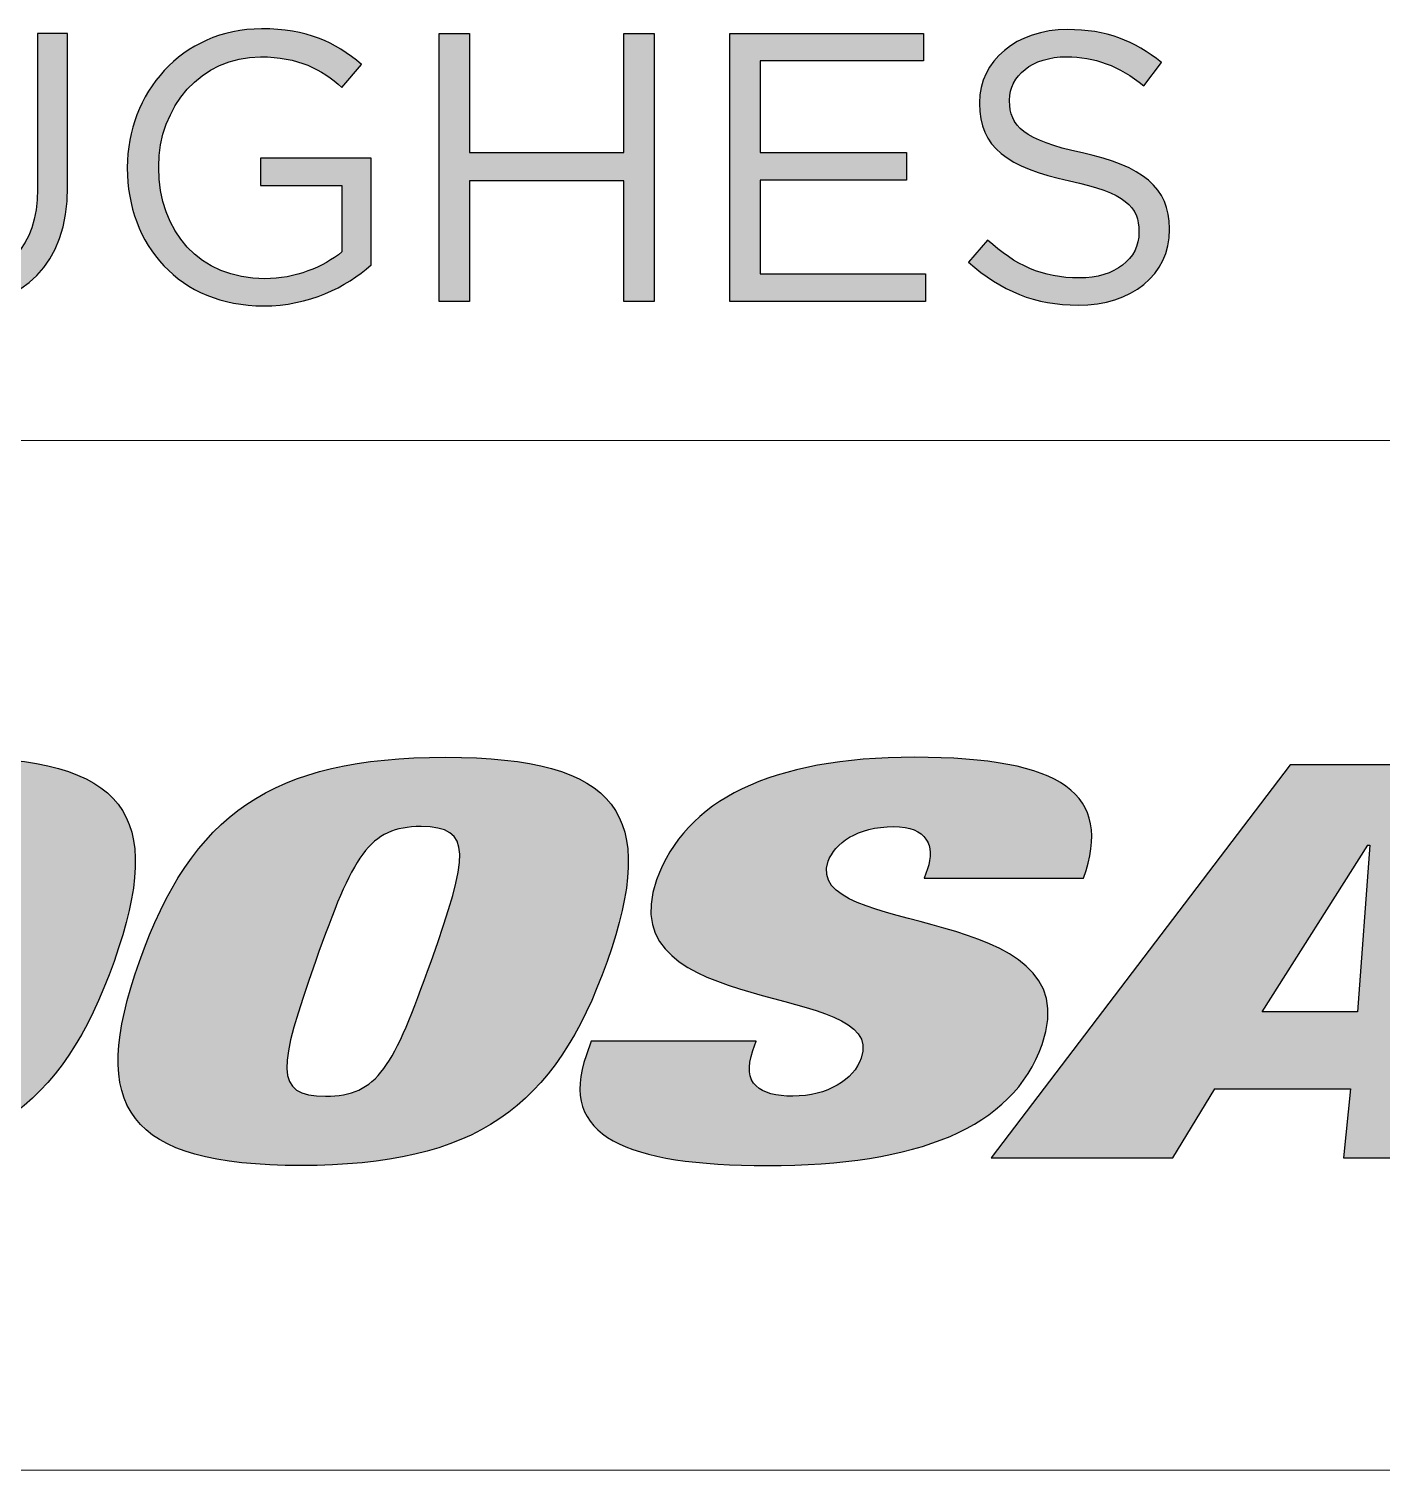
# Model space of a CAD drawing. Header units: inches. Extents: x 0 to 841, y 0 to 594.
# Drawn here: x 713.49 to 733.36, y 68.03 to 89.18 of the extents above; entities that cross this region are included whole.
import ezdxf

# ---------------------------------------------------------------- set-up
doc = ezdxf.new("R2010")
doc.units = ezdxf.units.IN
doc.header["$MEASUREMENT"] = 0
for name, color, linetype in [('BG 0 -2', 7, 'Continuous'), ('BG _U+B808_U+C774_U+C5B4 1', 7, 'Continuous'), ('BG F-ANNO-LOGO', 7, 'Continuous')]:
    doc.layers.add(name, color=color, linetype=linetype)

msp = doc.modelspace()

# ---------------------------------------------------------------- hatches: boundary and pattern name
at = {"layer": 'BG 0 -2', "linetype": 'ByBlock', "true_color": 0x005bac}
h = msp.add_hatch(color=154, dxfattribs=at)
edge = h.paths.add_edge_path()
edge.add_spline(control_points=[(712.375, 78.493), (709.818, 78.493), (708.646, 77.653), (707.882, 75.498), (707.119, 73.342), (707.696, 72.502), (710.253, 72.502), (712.809, 72.502), (713.981, 73.342), (714.745, 75.498), (715.508, 77.653), (714.931, 78.493), (712.375, 78.493)], knot_values=[0, 0, 0, 0, 1, 1, 1, 2, 2, 2, 3, 3, 3, 4, 4, 4, 4], degree=3, periodic=0)
edge = h.paths.add_edge_path(flags=0)
edge.add_spline(control_points=[(712.161, 75.498), (711.609, 73.939), (711.38, 73.52), (710.613, 73.52), (709.846, 73.52), (709.914, 73.939), (710.466, 75.498), (711.018, 77.056), (711.247, 77.476), (712.014, 77.476), (712.781, 77.476), (712.713, 77.056), (712.161, 75.498)], knot_values=[0, 0, 0, 0, 1, 1, 1, 2, 2, 2, 3, 3, 3, 4, 4, 4, 4], degree=3, periodic=0)
h = msp.add_hatch(color=154, dxfattribs=at)
edge = h.paths.add_edge_path()
edge.add_spline(control_points=[(719.61, 78.493), (717.054, 78.493), (715.882, 77.653), (715.118, 75.498), (714.355, 73.342), (714.932, 72.502), (717.489, 72.502), (720.045, 72.502), (721.217, 73.342), (721.981, 75.498), (722.744, 77.653), (722.167, 78.493), (719.61, 78.493)], knot_values=[0, 0, 0, 0, 1, 1, 1, 2, 2, 2, 3, 3, 3, 4, 4, 4, 4], degree=3, periodic=0)
edge = h.paths.add_edge_path(flags=0)
edge.add_spline(control_points=[(719.397, 75.498), (718.845, 73.939), (718.616, 73.52), (717.849, 73.52), (717.082, 73.52), (717.15, 73.939), (717.702, 75.498), (718.253, 77.056), (718.483, 77.476), (719.25, 77.476), (720.017, 77.476), (719.949, 77.056), (719.397, 75.498)], knot_values=[0, 0, 0, 0, 1, 1, 1, 2, 2, 2, 3, 3, 3, 4, 4, 4, 4], degree=3, periodic=0)
h = msp.add_hatch(color=154, dxfattribs=at)
edge = h.paths.add_edge_path()
edge.add_spline(control_points=[(728.366, 74.279), (729.112, 76.386), (724.824, 75.829), (725.227, 76.967), (725.318, 77.225), (725.649, 77.476), (726.188, 77.476), (726.672, 77.476), (726.801, 77.193), (726.681, 76.854), (726.681, 76.854), (726.632, 76.717), (726.632, 76.717), (726.632, 76.717), (728.973, 76.717), (728.973, 76.717), (729.411, 77.952), (728.674, 78.493), (726.494, 78.493), (724.381, 78.493), (723.119, 77.855), (722.708, 76.693), (721.985, 74.65), (726.113, 75.215), (725.711, 74.077), (725.599, 73.762), (725.217, 73.52), (724.706, 73.52), (724.221, 73.52), (723.948, 73.697), (724.122, 74.19), (724.122, 74.19), (724.171, 74.327), (724.171, 74.327), (724.171, 74.327), (721.749, 74.327), (721.749, 74.327), (721.749, 74.327), (721.677, 74.125), (721.677, 74.125), (721.254, 72.93), (722.259, 72.502), (724.332, 72.502), (726.539, 72.502), (727.931, 73.051), (728.366, 74.279)], knot_values=[0, 0, 0, 0, 1, 1, 1, 2, 2, 2, 3, 3, 3, 4, 4, 4, 5, 5, 5, 6, 6, 6, 7, 7, 7, 8, 8, 8, 9, 9, 9, 10, 10, 10, 11, 11, 11, 12, 12, 12, 13, 13, 13, 14, 14, 14, 15, 15, 15, 15], degree=3, periodic=0)
h = msp.add_hatch(color=154, dxfattribs=at)
h.paths.add_polyline_path([(732.004, 78.38), (727.62, 72.615), (730.285, 72.615), (730.898, 73.625), (732.889, 73.625), (732.788, 72.615), (735.452, 72.615), (735.152, 78.38)])
h.paths.add_polyline_path([(732.994, 74.755), (731.594, 74.755), (733.147, 77.201), (733.174, 77.201)], flags=0)
at = {"layer": 'BG F-ANNO-LOGO', "linetype": 'ByBlock'}
h = msp.add_hatch(color=154, dxfattribs=at)
edge = h.paths.add_edge_path()
edge.add_spline(control_points=[(710.79, 86.83), (710.79, 86.83), (710.79, 89.116), (710.79, 89.116), (710.79, 89.116), (711.233, 89.116), (711.233, 89.116), (711.233, 89.116), (711.233, 86.858), (711.233, 86.858), (711.233, 86.01), (711.688, 85.532), (712.435, 85.532), (713.16, 85.532), (713.621, 85.97), (713.621, 86.83), (713.621, 86.83), (713.621, 89.116), (713.621, 89.116), (713.621, 89.116), (714.064, 89.116), (714.064, 89.116), (714.064, 89.116), (714.064, 86.863), (714.064, 86.863), (714.064, 85.718), (713.407, 85.122), (712.424, 85.122), (711.453, 85.122), (710.79, 85.718), (710.79, 86.83)], knot_values=[0, 0, 0, 0, 1, 1, 1, 2, 2, 2, 3, 3, 3, 4, 4, 4, 5, 5, 5, 6, 6, 6, 7, 7, 7, 8, 8, 8, 9, 9, 9, 10, 10, 10, 10], degree=3, periodic=0)
h = msp.add_hatch(color=154, dxfattribs=at)
edge = h.paths.add_edge_path()
edge.add_spline(control_points=[(714.939, 87.139), (714.939, 87.139), (714.939, 87.15), (714.939, 87.15), (714.939, 88.228), (715.731, 89.183), (716.911, 89.183), (717.574, 89.183), (717.983, 88.992), (718.377, 88.661), (718.377, 88.661), (718.09, 88.324), (718.09, 88.324), (717.787, 88.588), (717.45, 88.773), (716.894, 88.773), (716.023, 88.773), (715.4, 88.037), (715.4, 87.161), (715.4, 87.161), (715.4, 87.15), (715.4, 87.15), (715.4, 86.212), (716.001, 85.515), (716.956, 85.515), (717.405, 85.515), (717.821, 85.689), (718.09, 85.909), (718.09, 85.909), (718.09, 86.886), (718.09, 86.886), (718.09, 86.886), (716.894, 86.886), (716.894, 86.886), (716.894, 86.886), (716.894, 87.285), (716.894, 87.285), (716.894, 87.285), (718.517, 87.285), (718.517, 87.285), (718.517, 87.285), (718.517, 85.718), (718.517, 85.718), (718.152, 85.392), (717.602, 85.117), (716.939, 85.117), (715.703, 85.117), (714.939, 86.015), (714.939, 87.139)], knot_values=[0, 0, 0, 0, 1, 1, 1, 2, 2, 2, 3, 3, 3, 4, 4, 4, 5, 5, 5, 6, 6, 6, 7, 7, 7, 8, 8, 8, 9, 9, 9, 10, 10, 10, 11, 11, 11, 12, 12, 12, 13, 13, 13, 14, 14, 14, 15, 15, 15, 16, 16, 16, 16], degree=3, periodic=0)
for points in [[(719.516, 89.116), (719.96, 89.116), (719.96, 87.369), (722.229, 87.369), (722.229, 89.116), (722.673, 89.116), (722.673, 85.184), (722.229, 85.184), (722.229, 86.953), (719.96, 86.953), (719.96, 85.184), (719.516, 85.184)], [(723.784, 89.116), (726.626, 89.116), (726.626, 88.711), (724.227, 88.711), (724.227, 87.369), (726.373, 87.369), (726.373, 86.964), (724.227, 86.964), (724.227, 85.588), (726.654, 85.588), (726.654, 85.184), (723.784, 85.184)]]:
    msp.add_hatch(color=154, dxfattribs=at).paths.add_polyline_path(points)
h = msp.add_hatch(color=154, dxfattribs=at)
edge = h.paths.add_edge_path()
edge.add_spline(control_points=[(727.287, 85.757), (727.287, 85.757), (727.563, 86.083), (727.563, 86.083), (727.973, 85.712), (728.366, 85.527), (728.911, 85.527), (729.439, 85.527), (729.787, 85.807), (729.787, 86.195), (729.787, 86.195), (729.787, 86.206), (729.787, 86.206), (729.787, 86.571), (729.59, 86.779), (728.765, 86.953), (727.86, 87.15), (727.445, 87.442), (727.445, 88.088), (727.445, 88.088), (727.445, 88.099), (727.445, 88.099), (727.445, 88.717), (727.99, 89.172), (728.737, 89.172), (729.31, 89.172), (729.72, 89.009), (730.118, 88.689), (730.118, 88.689), (729.86, 88.346), (729.86, 88.346), (729.495, 88.644), (729.13, 88.773), (728.725, 88.773), (728.214, 88.773), (727.888, 88.492), (727.888, 88.138), (727.888, 88.138), (727.888, 88.127), (727.888, 88.127), (727.888, 87.756), (728.091, 87.549), (728.956, 87.363), (729.832, 87.172), (730.236, 86.852), (730.236, 86.251), (730.236, 86.251), (730.236, 86.24), (730.236, 86.24), (730.236, 85.566), (729.675, 85.128), (728.894, 85.128), (728.27, 85.128), (727.759, 85.335), (727.287, 85.757)], knot_values=[0, 0, 0, 0, 1, 1, 1, 2, 2, 2, 3, 3, 3, 4, 4, 4, 5, 5, 5, 6, 6, 6, 7, 7, 7, 8, 8, 8, 9, 9, 9, 10, 10, 10, 11, 11, 11, 12, 12, 12, 13, 13, 13, 14, 14, 14, 15, 15, 15, 16, 16, 16, 17, 17, 17, 18, 18, 18, 18], degree=3, periodic=0)

# ---------------------------------------------------------------- linework, layer by layer
at = {"layer": 'BG 0 -2', "color": 7, "linetype": 'Continuous', "lineweight": 9}
for p, q in [((666.664, 83.143), (815.931, 83.143)), ((666.664, 68.031), (815.931, 68.031))]:
    msp.add_line(p, q, dxfattribs=at)
at = {"layer": 'BG 0 -2', "color": 7, "linetype": 'Continuous', "lineweight": 0}
for points in [[(732.004, 78.38), (727.62, 72.615), (730.285, 72.615), (730.898, 73.625), (732.889, 73.625), (732.788, 72.615), (735.452, 72.615), (735.152, 78.38)], [(732.994, 74.755), (731.594, 74.755), (733.147, 77.201), (733.174, 77.201)]]:
    msp.add_lwpolyline(points, close=True, dxfattribs=at)
for points, knots in [([(712.375, 78.493), (709.818, 78.493), (708.646, 77.653), (707.882, 75.498), (707.119, 73.342), (707.696, 72.502), (710.253, 72.502), (712.809, 72.502), (713.981, 73.342), (714.745, 75.498), (715.508, 77.653), (714.931, 78.493), (712.375, 78.493)], [0, 0, 0, 0, 1, 1, 1, 2, 2, 2, 3, 3, 3, 4, 4, 4, 4]), ([(719.61, 78.493), (717.054, 78.493), (715.882, 77.653), (715.118, 75.498), (714.355, 73.342), (714.932, 72.502), (717.489, 72.502), (720.045, 72.502), (721.217, 73.342), (721.981, 75.498), (722.744, 77.653), (722.167, 78.493), (719.61, 78.493)], [0, 0, 0, 0, 1, 1, 1, 2, 2, 2, 3, 3, 3, 4, 4, 4, 4]), ([(728.366, 74.279), (729.112, 76.386), (724.824, 75.829), (725.227, 76.967), (725.318, 77.225), (725.649, 77.476), (726.188, 77.476), (726.672, 77.476), (726.801, 77.193), (726.681, 76.854), (726.681, 76.854), (726.632, 76.717), (726.632, 76.717), (726.632, 76.717), (728.973, 76.717), (728.973, 76.717), (729.411, 77.952), (728.674, 78.493), (726.494, 78.493), (724.381, 78.493), (723.119, 77.855), (722.708, 76.693), (721.985, 74.65), (726.113, 75.215), (725.711, 74.077), (725.599, 73.762), (725.217, 73.52), (724.706, 73.52), (724.221, 73.52), (723.948, 73.697), (724.122, 74.19), (724.122, 74.19), (724.171, 74.327), (724.171, 74.327), (724.171, 74.327), (721.749, 74.327), (721.749, 74.327), (721.749, 74.327), (721.677, 74.125), (721.677, 74.125), (721.254, 72.93), (722.259, 72.502), (724.332, 72.502), (726.539, 72.502), (727.931, 73.051), (728.366, 74.279)], [0, 0, 0, 0, 1, 1, 1, 2, 2, 2, 3, 3, 3, 4, 4, 4, 5, 5, 5, 6, 6, 6, 7, 7, 7, 8, 8, 8, 9, 9, 9, 10, 10, 10, 11, 11, 11, 12, 12, 12, 13, 13, 13, 14, 14, 14, 15, 15, 15, 15]), ([(719.397, 75.498), (718.845, 73.939), (718.616, 73.52), (717.849, 73.52), (717.082, 73.52), (717.15, 73.939), (717.702, 75.498), (718.253, 77.056), (718.483, 77.476), (719.25, 77.476), (720.017, 77.476), (719.949, 77.056), (719.397, 75.498)], [0, 0, 0, 0, 1, 1, 1, 2, 2, 2, 3, 3, 3, 4, 4, 4, 4])]:
    msp.add_open_spline(points, degree=3, knots=knots, dxfattribs=at)
at = {"layer": 'BG _U+B808_U+C774_U+C5B4 1', "color": 7, "linetype": 'Continuous', "lineweight": 25}
for p, q in [((726.681, 76.854), (726.632, 76.717)), ((726.632, 76.717), (728.973, 76.717)), ((721.749, 74.327), (721.677, 74.125)), ((724.171, 74.327), (721.749, 74.327)), ((724.122, 74.19), (724.171, 74.327))]:
    msp.add_line(p, q, dxfattribs=at)
for points in [[(732.004, 78.38), (727.62, 72.615), (730.285, 72.615), (730.898, 73.625), (732.889, 73.625), (732.788, 72.615), (735.452, 72.615), (735.152, 78.38)], [(732.994, 74.755), (731.594, 74.755), (733.147, 77.201), (733.174, 77.201)]]:
    msp.add_lwpolyline(points, close=True, dxfattribs=at)
for points, knots in [([(712.375, 78.493), (709.818, 78.493), (708.646, 77.653), (707.882, 75.498), (707.119, 73.342), (707.696, 72.502), (710.253, 72.502), (712.809, 72.502), (713.981, 73.342), (714.745, 75.498), (715.508, 77.653), (714.931, 78.493), (712.375, 78.493)], [0, 0, 0, 0, 1, 1, 1, 2, 2, 2, 3, 3, 3, 4, 4, 4, 4]), ([(719.61, 78.493), (717.054, 78.493), (715.882, 77.653), (715.118, 75.498), (714.355, 73.342), (714.932, 72.502), (717.489, 72.502), (720.045, 72.502), (721.217, 73.342), (721.981, 75.498), (722.744, 77.653), (722.167, 78.493), (719.61, 78.493)], [0, 0, 0, 0, 1, 1, 1, 2, 2, 2, 3, 3, 3, 4, 4, 4, 4]), ([(728.973, 76.717), (729.411, 77.952), (728.674, 78.493), (726.494, 78.493), (724.381, 78.493), (723.119, 77.855), (722.708, 76.693)], [5, 5, 5, 5, 6, 6, 6, 7, 7, 7, 7]), ([(719.397, 75.498), (718.845, 73.939), (718.616, 73.52), (717.849, 73.52), (717.082, 73.52), (717.15, 73.939), (717.702, 75.498), (718.253, 77.056), (718.483, 77.476), (719.25, 77.476), (720.017, 77.476), (719.949, 77.056), (719.397, 75.498)], [0, 0, 0, 0, 1, 1, 1, 2, 2, 2, 3, 3, 3, 4, 4, 4, 4]), ([(725.227, 76.967), (725.318, 77.225), (725.649, 77.476), (726.188, 77.476), (726.672, 77.476), (726.801, 77.193), (726.681, 76.854)], [1, 1, 1, 1, 2, 2, 2, 3, 3, 3, 3]), ([(721.677, 74.125), (721.254, 72.93), (722.259, 72.502), (724.332, 72.502), (726.539, 72.502), (727.931, 73.051), (728.366, 74.279)], [13, 13, 13, 13, 14, 14, 14, 15, 15, 15, 15]), ([(725.711, 74.077), (725.599, 73.762), (725.217, 73.52), (724.706, 73.52), (724.221, 73.52), (723.948, 73.697), (724.122, 74.19)], [8, 8, 8, 8, 9, 9, 9, 10, 10, 10, 10])]:
    msp.add_open_spline(points, degree=3, knots=knots, dxfattribs=at)
for points in [[(728.366, 74.279), (729.112, 76.386), (724.824, 75.829), (725.227, 76.967)], [(722.708, 76.693), (721.985, 74.65), (726.113, 75.215), (725.711, 74.077)]]:
    msp.add_open_spline(points, degree=3, dxfattribs=at)
at = {"layer": 'BG F-ANNO-LOGO', "color": 154, "linetype": 'Continuous', "lineweight": 25}
for points in [[(719.516, 89.116), (719.96, 89.116), (719.96, 87.369), (722.229, 87.369), (722.229, 89.116), (722.673, 89.116), (722.673, 85.184), (722.229, 85.184), (722.229, 86.953), (719.96, 86.953), (719.96, 85.184), (719.516, 85.184)], [(723.784, 89.116), (726.626, 89.116), (726.626, 88.711), (724.227, 88.711), (724.227, 87.369), (726.373, 87.369), (726.373, 86.964), (724.227, 86.964), (724.227, 85.588), (726.654, 85.588), (726.654, 85.184), (723.784, 85.184)]]:
    msp.add_lwpolyline(points, close=True, dxfattribs=at)
at = {"layer": 'BG F-ANNO-LOGO', "color": 7, "linetype": 'Continuous', "lineweight": 0}
for points in [[(719.516, 89.116), (719.96, 89.116), (719.96, 87.369), (722.229, 87.369), (722.229, 89.116), (722.673, 89.116), (722.673, 85.184), (722.229, 85.184), (722.229, 86.953), (719.96, 86.953), (719.96, 85.184), (719.516, 85.184)], [(723.784, 89.116), (726.626, 89.116), (726.626, 88.711), (724.227, 88.711), (724.227, 87.369), (726.373, 87.369), (726.373, 86.964), (724.227, 86.964), (724.227, 85.588), (726.654, 85.588), (726.654, 85.184), (723.784, 85.184)]]:
    msp.add_lwpolyline(points, close=True, dxfattribs=at)
at = {"layer": 'BG F-ANNO-LOGO', "color": 154, "linetype": 'Continuous', "lineweight": 25}
for points, knots in [([(710.79, 86.83), (710.79, 86.83), (710.79, 89.116), (710.79, 89.116), (710.79, 89.116), (711.233, 89.116), (711.233, 89.116), (711.233, 89.116), (711.233, 86.858), (711.233, 86.858), (711.233, 86.01), (711.688, 85.532), (712.435, 85.532), (713.16, 85.532), (713.621, 85.97), (713.621, 86.83), (713.621, 86.83), (713.621, 89.116), (713.621, 89.116), (713.621, 89.116), (714.064, 89.116), (714.064, 89.116), (714.064, 89.116), (714.064, 86.863), (714.064, 86.863), (714.064, 85.718), (713.407, 85.122), (712.424, 85.122), (711.453, 85.122), (710.79, 85.718), (710.79, 86.83)], [0, 0, 0, 0, 1, 1, 1, 2, 2, 2, 3, 3, 3, 4, 4, 4, 5, 5, 5, 6, 6, 6, 7, 7, 7, 8, 8, 8, 9, 9, 9, 10, 10, 10, 10]), ([(714.939, 87.139), (714.939, 87.139), (714.939, 87.15), (714.939, 87.15), (714.939, 88.228), (715.731, 89.183), (716.911, 89.183), (717.574, 89.183), (717.983, 88.992), (718.377, 88.661), (718.377, 88.661), (718.09, 88.324), (718.09, 88.324), (717.787, 88.588), (717.45, 88.773), (716.894, 88.773), (716.023, 88.773), (715.4, 88.037), (715.4, 87.161), (715.4, 87.161), (715.4, 87.15), (715.4, 87.15), (715.4, 86.212), (716.001, 85.515), (716.956, 85.515), (717.405, 85.515), (717.821, 85.689), (718.09, 85.909), (718.09, 85.909), (718.09, 86.886), (718.09, 86.886), (718.09, 86.886), (716.894, 86.886), (716.894, 86.886), (716.894, 86.886), (716.894, 87.285), (716.894, 87.285), (716.894, 87.285), (718.517, 87.285), (718.517, 87.285), (718.517, 87.285), (718.517, 85.718), (718.517, 85.718), (718.152, 85.392), (717.602, 85.117), (716.939, 85.117), (715.703, 85.117), (714.939, 86.015), (714.939, 87.139)], [0, 0, 0, 0, 1, 1, 1, 2, 2, 2, 3, 3, 3, 4, 4, 4, 5, 5, 5, 6, 6, 6, 7, 7, 7, 8, 8, 8, 9, 9, 9, 10, 10, 10, 11, 11, 11, 12, 12, 12, 13, 13, 13, 14, 14, 14, 15, 15, 15, 16, 16, 16, 16]), ([(727.287, 85.757), (727.287, 85.757), (727.563, 86.083), (727.563, 86.083), (727.973, 85.712), (728.366, 85.527), (728.911, 85.527), (729.439, 85.527), (729.787, 85.807), (729.787, 86.195), (729.787, 86.195), (729.787, 86.206), (729.787, 86.206), (729.787, 86.571), (729.59, 86.779), (728.765, 86.953), (727.86, 87.15), (727.445, 87.442), (727.445, 88.088), (727.445, 88.088), (727.445, 88.099), (727.445, 88.099), (727.445, 88.717), (727.99, 89.172), (728.737, 89.172), (729.31, 89.172), (729.72, 89.009), (730.118, 88.689), (730.118, 88.689), (729.86, 88.346), (729.86, 88.346), (729.495, 88.644), (729.13, 88.773), (728.725, 88.773), (728.214, 88.773), (727.888, 88.492), (727.888, 88.138), (727.888, 88.138), (727.888, 88.127), (727.888, 88.127), (727.888, 87.756), (728.091, 87.549), (728.956, 87.363), (729.832, 87.172), (730.236, 86.852), (730.236, 86.251), (730.236, 86.251), (730.236, 86.24), (730.236, 86.24), (730.236, 85.566), (729.675, 85.128), (728.894, 85.128), (728.27, 85.128), (727.759, 85.335), (727.287, 85.757)], [0, 0, 0, 0, 1, 1, 1, 2, 2, 2, 3, 3, 3, 4, 4, 4, 5, 5, 5, 6, 6, 6, 7, 7, 7, 8, 8, 8, 9, 9, 9, 10, 10, 10, 11, 11, 11, 12, 12, 12, 13, 13, 13, 14, 14, 14, 15, 15, 15, 16, 16, 16, 17, 17, 17, 18, 18, 18, 18])]:
    msp.add_open_spline(points, degree=3, knots=knots, dxfattribs=at)
at = {"layer": 'BG F-ANNO-LOGO', "color": 7, "linetype": 'Continuous', "lineweight": 0}
for points, knots in [([(710.79, 86.83), (710.79, 86.83), (710.79, 89.116), (710.79, 89.116), (710.79, 89.116), (711.233, 89.116), (711.233, 89.116), (711.233, 89.116), (711.233, 86.858), (711.233, 86.858), (711.233, 86.01), (711.688, 85.532), (712.435, 85.532), (713.16, 85.532), (713.621, 85.97), (713.621, 86.83), (713.621, 86.83), (713.621, 89.116), (713.621, 89.116), (713.621, 89.116), (714.064, 89.116), (714.064, 89.116), (714.064, 89.116), (714.064, 86.863), (714.064, 86.863), (714.064, 85.718), (713.407, 85.122), (712.424, 85.122), (711.453, 85.122), (710.79, 85.718), (710.79, 86.83)], [0, 0, 0, 0, 1, 1, 1, 2, 2, 2, 3, 3, 3, 4, 4, 4, 5, 5, 5, 6, 6, 6, 7, 7, 7, 8, 8, 8, 9, 9, 9, 10, 10, 10, 10]), ([(714.939, 87.139), (714.939, 87.139), (714.939, 87.15), (714.939, 87.15), (714.939, 88.228), (715.731, 89.183), (716.911, 89.183), (717.574, 89.183), (717.983, 88.992), (718.377, 88.661), (718.377, 88.661), (718.09, 88.324), (718.09, 88.324), (717.787, 88.588), (717.45, 88.773), (716.894, 88.773), (716.023, 88.773), (715.4, 88.037), (715.4, 87.161), (715.4, 87.161), (715.4, 87.15), (715.4, 87.15), (715.4, 86.212), (716.001, 85.515), (716.956, 85.515), (717.405, 85.515), (717.821, 85.689), (718.09, 85.909), (718.09, 85.909), (718.09, 86.886), (718.09, 86.886), (718.09, 86.886), (716.894, 86.886), (716.894, 86.886), (716.894, 86.886), (716.894, 87.285), (716.894, 87.285), (716.894, 87.285), (718.517, 87.285), (718.517, 87.285), (718.517, 87.285), (718.517, 85.718), (718.517, 85.718), (718.152, 85.392), (717.602, 85.117), (716.939, 85.117), (715.703, 85.117), (714.939, 86.015), (714.939, 87.139)], [0, 0, 0, 0, 1, 1, 1, 2, 2, 2, 3, 3, 3, 4, 4, 4, 5, 5, 5, 6, 6, 6, 7, 7, 7, 8, 8, 8, 9, 9, 9, 10, 10, 10, 11, 11, 11, 12, 12, 12, 13, 13, 13, 14, 14, 14, 15, 15, 15, 16, 16, 16, 16]), ([(727.287, 85.757), (727.287, 85.757), (727.563, 86.083), (727.563, 86.083), (727.973, 85.712), (728.366, 85.527), (728.911, 85.527), (729.439, 85.527), (729.787, 85.807), (729.787, 86.195), (729.787, 86.195), (729.787, 86.206), (729.787, 86.206), (729.787, 86.571), (729.59, 86.779), (728.765, 86.953), (727.86, 87.15), (727.445, 87.442), (727.445, 88.088), (727.445, 88.088), (727.445, 88.099), (727.445, 88.099), (727.445, 88.717), (727.99, 89.172), (728.737, 89.172), (729.31, 89.172), (729.72, 89.009), (730.118, 88.689), (730.118, 88.689), (729.86, 88.346), (729.86, 88.346), (729.495, 88.644), (729.13, 88.773), (728.725, 88.773), (728.214, 88.773), (727.888, 88.492), (727.888, 88.138), (727.888, 88.138), (727.888, 88.127), (727.888, 88.127), (727.888, 87.756), (728.091, 87.549), (728.956, 87.363), (729.832, 87.172), (730.236, 86.852), (730.236, 86.251), (730.236, 86.251), (730.236, 86.24), (730.236, 86.24), (730.236, 85.566), (729.675, 85.128), (728.894, 85.128), (728.27, 85.128), (727.759, 85.335), (727.287, 85.757)], [0, 0, 0, 0, 1, 1, 1, 2, 2, 2, 3, 3, 3, 4, 4, 4, 5, 5, 5, 6, 6, 6, 7, 7, 7, 8, 8, 8, 9, 9, 9, 10, 10, 10, 11, 11, 11, 12, 12, 12, 13, 13, 13, 14, 14, 14, 15, 15, 15, 16, 16, 16, 17, 17, 17, 18, 18, 18, 18])]:
    msp.add_open_spline(points, degree=3, knots=knots, dxfattribs=at)

doc.saveas('drawing.dxf')
